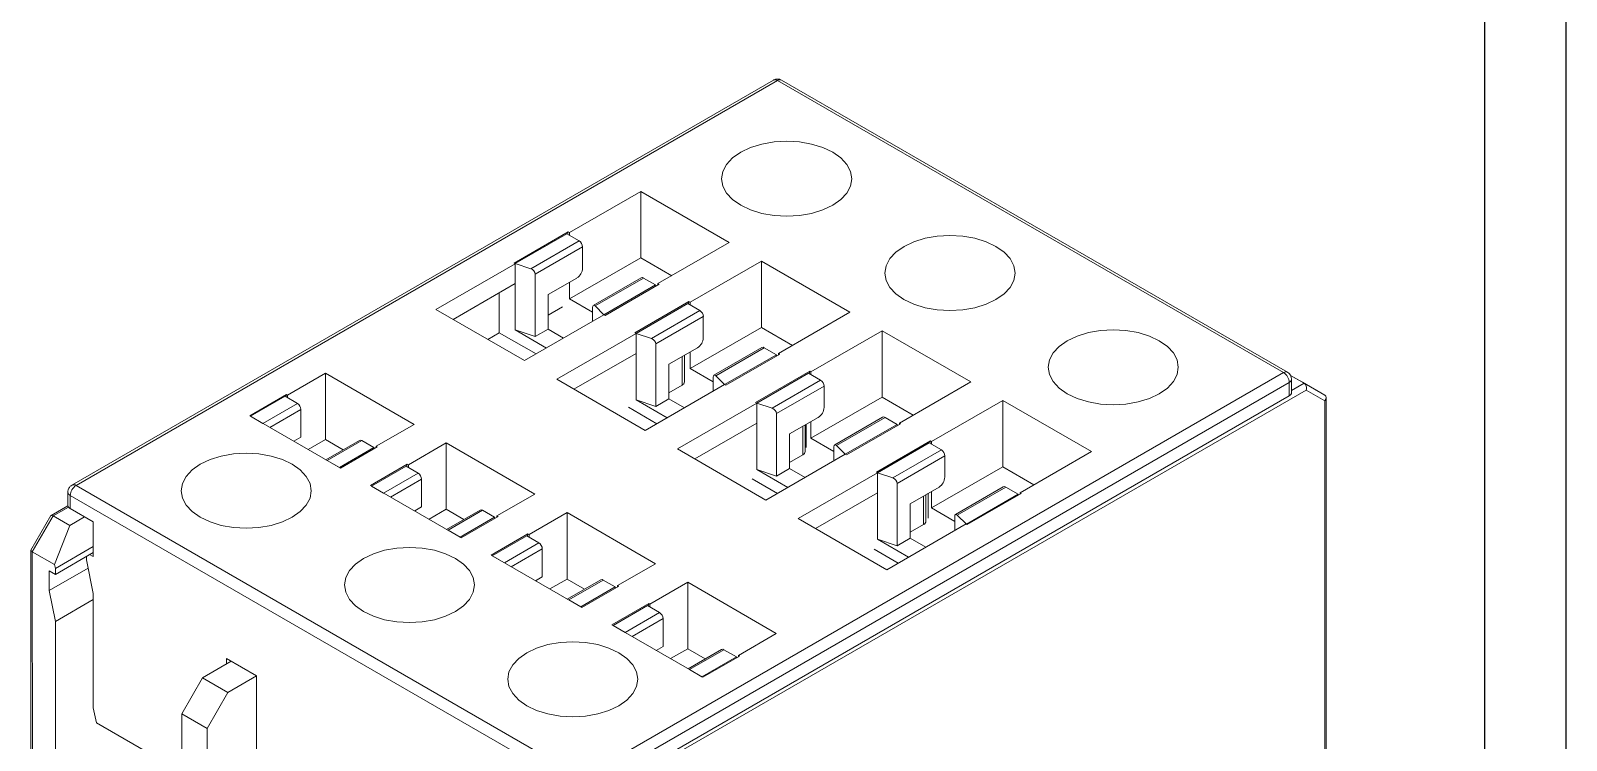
# Model space of a CAD drawing. Header units: millimetres. Extents: x -829 to 2887, y -460 to 1788.
# Drawn here: x 2170.4 to 2264.8, y 1614.9 to 1658.5 of the extents above; entities that cross this region are included whole.
import ezdxf

# ---------------------------------------------------------------- set-up
doc = ezdxf.new("R2010")
doc.units = ezdxf.units.MM
doc.layers.add('FORMATO', color=7, linetype='Continuous')

msp = doc.modelspace()

# ---------------------------------------------------------------- linework, layer by layer
at = {"color": 7, "linetype": 'Continuous', "lineweight": 15}
for p, q in [((2216.086, 1655.466), (2172.95, 1630.561)), ((2216.336, 1655.441), (2173.2, 1630.537)), ((2247.447, 1637.477), (2216.336, 1655.441)), ((2247.697, 1637.502), (2216.586, 1655.466)), ((2203.537, 1646.092), (2207.921, 1648.623)), ((2207.921, 1648.623), (2213.366, 1645.479)), ((2207.921, 1644.541), (2207.921, 1648.623)), ((2200.143, 1644.214), (2203.466, 1646.132)), ((2200.194, 1644.184), (2203.376, 1646.021)), ((2204.138, 1645.581), (2203.376, 1646.021)), ((2203.466, 1646.132), (2203.428, 1645.991)), ((2203.537, 1646.092), (2203.466, 1646.132)), ((2203.537, 1645.928), (2203.537, 1646.092)), ((2204.138, 1645.581), (2201.16, 1643.862)), ((2204.35, 1645.214), (2201.429, 1643.527)), ((2204.35, 1643.908), (2204.35, 1645.214)), ((2213.366, 1645.479), (2208.981, 1642.948)), ((2195.334, 1641.356), (2200.213, 1644.173)), ((2200.143, 1644.214), (2200.213, 1644.173)), ((2200.194, 1644.184), (2201.16, 1643.862)), ((2200.213, 1644.173), (2200.213, 1642.948)), ((2207.921, 1644.541), (2203.537, 1642.009)), ((2209.83, 1643.438), (2207.921, 1644.541)), ((2210.961, 1641.805), (2215.345, 1644.336)), ((2215.345, 1644.336), (2220.79, 1641.192)), ((2215.346, 1640.254), (2215.345, 1644.336)), ((2201.429, 1643.527), (2201.429, 1639.69)), ((2202.229, 1642.274), (2203.996, 1643.295)), ((2203.537, 1642.009), (2203.537, 1643.03)), ((2207.947, 1643.31), (2205.004, 1641.611)), ((2205.114, 1641.573), (2208.097, 1643.295)), ((2208.84, 1642.866), (2208.097, 1643.295)), ((2196.395, 1640.743), (2200.213, 1642.948)), ((2199.223, 1642.377), (2199.224, 1639.927)), ((2200.194, 1640.101), (2200.194, 1642.937)), ((2202.229, 1642.274), (2202.229, 1640.152)), ((2208.84, 1642.866), (2205.658, 1641.029)), ((2209.052, 1642.907), (2205.728, 1640.988)), ((2208.855, 1642.793), (2208.84, 1642.866)), ((2209.052, 1642.907), (2208.981, 1642.948)), ((2208.981, 1642.948), (2208.981, 1642.866)), ((2200.778, 1638.212), (2195.334, 1641.356)), ((2203.113, 1641.519), (2202.229, 1641.009)), ((2203.537, 1642.009), (2204.959, 1641.188)), ((2204.959, 1640.626), (2204.959, 1641.483)), ((2205.114, 1641.573), (2205.658, 1641.029)), ((2207.567, 1639.927), (2210.89, 1641.846)), ((2207.637, 1639.886), (2210.82, 1641.723)), ((2208.579, 1639.572), (2211.562, 1641.294)), ((2211.562, 1641.294), (2210.82, 1641.723)), ((2210.89, 1641.846), (2210.852, 1641.704)), ((2210.961, 1641.805), (2210.89, 1641.846)), ((2210.961, 1641.641), (2210.961, 1641.805)), ((2220.79, 1641.192), (2216.405, 1638.661)), ((2205.658, 1641.029), (2200.778, 1638.212)), ((2205.658, 1641.029), (2205.728, 1640.988)), ((2211.774, 1640.927), (2208.848, 1639.237)), ((2215.346, 1640.254), (2210.961, 1637.722)), ((2211.774, 1639.621), (2211.774, 1640.927)), ((2217.255, 1639.151), (2215.346, 1640.254)), ((2198.516, 1639.518), (2199.224, 1639.927)), ((2201.486, 1638.621), (2199.224, 1639.927)), ((2202.122, 1638.988), (2200.194, 1640.101)), ((2201.429, 1639.69), (2200.194, 1640.101)), ((2201.429, 1639.69), (2202.229, 1640.152)), ((2203.183, 1639.6), (2202.229, 1640.152)), ((2202.758, 1637.069), (2207.637, 1639.886)), ((2207.567, 1639.927), (2207.637, 1639.886)), ((2207.637, 1639.886), (2207.637, 1638.661)), ((2207.638, 1635.804), (2207.637, 1639.886)), ((2207.637, 1639.886), (2208.579, 1639.572)), ((2208.848, 1639.237), (2208.848, 1635.4)), ((2218.385, 1637.518), (2222.77, 1640.049)), ((2222.77, 1640.049), (2228.214, 1636.906)), ((2222.77, 1635.967), (2222.77, 1640.049)), ((2203.819, 1636.456), (2207.637, 1638.661)), ((2209.653, 1637.988), (2211.421, 1639.008)), ((2210.613, 1636.906), (2210.613, 1638.542)), ((2210.961, 1637.722), (2210.961, 1638.743)), ((2215.372, 1639.023), (2212.429, 1637.324)), ((2212.538, 1637.286), (2215.522, 1639.008)), ((2216.264, 1638.579), (2213.082, 1636.742)), ((2216.476, 1638.62), (2213.153, 1636.701)), ((2216.264, 1638.579), (2215.522, 1639.008)), ((2216.279, 1638.506), (2216.264, 1638.579)), ((2216.476, 1638.62), (2216.405, 1638.661)), ((2216.405, 1638.661), (2216.405, 1638.579)), ((2186.212, 1636.089), (2188.545, 1637.436)), ((2188.545, 1637.436), (2193.99, 1634.293)), ((2188.546, 1633.354), (2188.545, 1637.436)), ((2204.311, 1612.573), (2247.447, 1637.477)), ((2209.653, 1637.988), (2209.653, 1635.865)), ((2210.961, 1637.722), (2212.383, 1636.901)), ((2214.991, 1635.64), (2218.315, 1637.559)), ((2215.062, 1635.599), (2218.244, 1637.436)), ((2218.986, 1637.008), (2218.244, 1637.436)), ((2218.315, 1637.559), (2218.277, 1637.417)), ((2218.385, 1637.518), (2218.315, 1637.559)), ((2218.385, 1637.355), (2218.385, 1637.518)), ((2208.203, 1633.925), (2202.758, 1637.069)), ((2248.844, 1636.406), (2203.48, 1610.215)), ((2204.665, 1611.96), (2247.801, 1636.865)), ((2213.082, 1636.742), (2208.203, 1633.925)), ((2210.466, 1636.702), (2209.653, 1636.232)), ((2212.383, 1636.339), (2212.383, 1637.196)), ((2212.538, 1637.286), (2213.082, 1636.742)), ((2213.082, 1636.742), (2213.153, 1636.701)), ((2216.003, 1635.285), (2218.986, 1637.008)), ((2219.198, 1636.64), (2216.272, 1634.951)), ((2219.198, 1635.334), (2219.198, 1636.64)), ((2228.214, 1636.906), (2223.83, 1634.374)), ((2247.801, 1636.048), (2247.801, 1636.865)), ((2248.72, 1636.824), (2247.888, 1637.304)), ((2247.888, 1637.304), (2248.627, 1636.878)), ((2247.947, 1636.252), (2247.947, 1637.069)), ((2248.627, 1636.878), (2249.993, 1636.089)), ((2249.993, 1636.089), (2248.72, 1636.824)), ((2249.993, 1635.743), (2248.844, 1636.406)), ((2183.878, 1634.823), (2186.141, 1636.13)), ((2186.051, 1636.018), (2183.93, 1634.793)), ((2186.813, 1635.579), (2184.691, 1634.354)), ((2186.813, 1635.579), (2186.051, 1636.018)), ((2186.141, 1636.13), (2186.103, 1635.988)), ((2186.212, 1636.089), (2186.141, 1636.13)), ((2186.212, 1635.926), (2186.212, 1636.089)), ((2204.665, 1611.144), (2247.801, 1636.048)), ((2209.547, 1634.701), (2207.638, 1635.804)), ((2208.848, 1635.4), (2207.638, 1635.804)), ((2209.653, 1635.865), (2208.848, 1635.4)), ((2210.607, 1635.314), (2209.653, 1635.865)), ((2210.182, 1632.782), (2215.062, 1635.599)), ((2214.991, 1635.64), (2215.062, 1635.599)), ((2215.062, 1635.599), (2215.062, 1634.374)), ((2215.062, 1631.517), (2215.062, 1635.599)), ((2215.062, 1635.599), (2216.003, 1635.285)), ((2222.77, 1635.967), (2218.385, 1633.436)), ((2224.679, 1634.865), (2222.77, 1635.967)), ((2225.809, 1633.231), (2230.194, 1635.762)), ((2230.194, 1635.762), (2235.638, 1632.619)), ((2230.194, 1631.68), (2230.194, 1635.762)), ((2249.994, 1609.472), (2249.993, 1635.743)), ((2250.082, 1609.768), (2250.081, 1635.937)), ((2189.464, 1631.598), (2183.878, 1634.823)), ((2184.691, 1634.354), (2183.93, 1634.793)), ((2187.025, 1635.211), (2187.025, 1633.497)), ((2208.91, 1634.334), (2207.168, 1635.34)), ((2216.272, 1634.951), (2216.272, 1631.113)), ((2217.077, 1633.701), (2218.845, 1634.721)), ((2222.796, 1634.736), (2219.853, 1633.037)), ((2219.963, 1632.999), (2222.946, 1634.721)), ((2223.688, 1634.293), (2222.946, 1634.721)), ((2193.99, 1634.293), (2191.656, 1632.945)), ((2211.243, 1632.17), (2215.062, 1634.374)), ((2217.077, 1633.701), (2217.077, 1631.578)), ((2218.037, 1632.619), (2218.037, 1634.255)), ((2218.098, 1634.29), (2218.098, 1632.867)), ((2218.385, 1633.436), (2218.385, 1634.456)), ((2223.688, 1634.293), (2220.506, 1632.455)), ((2223.9, 1634.333), (2220.577, 1632.415)), ((2223.703, 1634.22), (2223.688, 1634.293)), ((2223.9, 1634.333), (2223.83, 1634.374)), ((2223.83, 1634.374), (2223.83, 1634.293)), ((2186.6, 1633.252), (2187.025, 1633.497)), ((2188.546, 1633.354), (2187.484, 1632.741)), ((2189.624, 1632.731), (2188.546, 1633.354)), ((2190.622, 1633.307), (2188.563, 1632.118)), ((2188.651, 1632.068), (2190.772, 1633.292)), ((2191.515, 1632.864), (2189.393, 1631.639)), ((2191.727, 1632.905), (2189.464, 1631.598)), ((2191.515, 1632.864), (2190.772, 1633.292)), ((2191.53, 1632.791), (2191.515, 1632.864)), ((2191.727, 1632.905), (2191.656, 1632.945)), ((2191.656, 1632.945), (2191.656, 1632.864)), ((2193.636, 1631.802), (2195.97, 1633.149)), ((2195.97, 1633.149), (2201.414, 1630.006)), ((2195.97, 1629.067), (2195.97, 1633.149)), ((2215.627, 1629.638), (2210.182, 1632.782)), ((2218.385, 1633.436), (2219.807, 1632.615)), ((2219.807, 1632.052), (2219.807, 1632.909)), ((2219.963, 1632.999), (2220.506, 1632.455)), ((2222.415, 1631.353), (2225.739, 1633.272)), ((2222.486, 1631.312), (2225.668, 1633.149)), ((2226.41, 1632.721), (2223.427, 1630.998)), ((2226.41, 1632.721), (2225.668, 1633.149)), ((2225.739, 1633.272), (2225.701, 1633.131)), ((2225.809, 1633.231), (2225.739, 1633.272)), ((2225.809, 1633.068), (2225.809, 1633.231)), ((2188.651, 1632.068), (2189.393, 1631.639)), ((2191.302, 1630.537), (2193.565, 1631.843)), ((2191.373, 1630.496), (2193.495, 1631.721)), ((2194.237, 1631.292), (2193.495, 1631.721)), ((2193.565, 1631.843), (2193.527, 1631.702)), ((2193.636, 1631.802), (2193.565, 1631.843)), ((2193.636, 1631.639), (2193.636, 1631.802)), ((2220.506, 1632.455), (2215.627, 1629.638)), ((2217.89, 1632.415), (2217.077, 1631.945)), ((2220.506, 1632.455), (2220.577, 1632.415)), ((2226.623, 1632.353), (2223.696, 1630.664)), ((2230.194, 1631.68), (2225.81, 1629.149)), ((2226.623, 1631.047), (2226.623, 1632.353)), ((2232.103, 1630.578), (2230.194, 1631.68)), ((2235.638, 1632.619), (2231.254, 1630.087)), ((2194.237, 1631.292), (2192.116, 1630.067)), ((2194.449, 1630.924), (2194.449, 1629.21)), ((2216.335, 1630.047), (2214.774, 1630.948)), ((2216.971, 1630.414), (2215.062, 1631.517)), ((2216.272, 1631.113), (2215.062, 1631.517)), ((2217.077, 1631.578), (2216.272, 1631.113)), ((2218.032, 1631.027), (2217.077, 1631.578)), ((2217.607, 1628.495), (2222.486, 1631.312)), ((2222.415, 1631.353), (2222.486, 1631.312)), ((2222.486, 1631.312), (2222.486, 1630.088)), ((2222.486, 1627.23), (2222.486, 1631.312)), ((2222.486, 1631.312), (2223.427, 1630.998)), ((2172.7, 1630.128), (2172.701, 1629.312)), ((2172.847, 1629.924), (2203.958, 1611.96)), ((2172.847, 1629.924), (2172.847, 1629.108)), ((2173.2, 1630.537), (2204.311, 1612.573)), ((2196.888, 1627.311), (2191.302, 1630.537)), ((2191.373, 1630.496), (2192.116, 1630.067)), ((2201.414, 1630.006), (2199.08, 1628.658)), ((2218.667, 1627.883), (2222.486, 1630.088)), ((2223.696, 1630.664), (2223.696, 1626.826)), ((2224.501, 1629.414), (2226.269, 1630.435)), ((2225.461, 1628.332), (2225.461, 1629.968)), ((2225.605, 1630.051), (2225.605, 1628.532)), ((2225.81, 1629.149), (2225.81, 1630.169)), ((2230.22, 1630.449), (2227.282, 1628.753)), ((2230.37, 1630.434), (2227.392, 1628.715)), ((2231.131, 1629.995), (2227.949, 1628.158)), ((2231.325, 1630.047), (2228.001, 1628.128)), ((2231.131, 1629.995), (2230.37, 1630.434)), ((2231.142, 1629.941), (2231.131, 1629.995)), ((2231.325, 1630.047), (2231.254, 1630.087)), ((2231.254, 1630.087), (2231.254, 1630.006)), ((2172.702, 1629.289), (2171.662, 1628.688)), ((2172.847, 1629.108), (2174.261, 1628.291)), ((2194.025, 1628.965), (2194.449, 1629.21)), ((2195.97, 1629.067), (2194.908, 1628.454)), ((2197.049, 1628.444), (2195.97, 1629.067)), ((2198.047, 1629.02), (2195.987, 1627.831)), ((2196.075, 1627.781), (2198.197, 1629.006)), ((2198.939, 1628.577), (2198.197, 1629.006)), ((2201.06, 1627.515), (2203.394, 1628.863)), ((2203.394, 1628.863), (2208.838, 1625.719)), ((2203.394, 1624.78), (2203.394, 1628.863)), ((2224.501, 1629.414), (2224.501, 1627.291)), ((2225.81, 1629.149), (2227.237, 1628.325)), ((2171.65, 1628.677), (2170.43, 1626.563)), ((2170.513, 1626.454), (2171.786, 1628.659)), ((2171.786, 1628.659), (2172.811, 1628.067)), ((2171.88, 1625.665), (2172.811, 1628.067)), ((2172.811, 1628.067), (2173.731, 1628.597)), ((2174.261, 1628.291), (2174.261, 1626.168)), ((2198.939, 1628.577), (2196.818, 1627.352)), ((2199.151, 1628.618), (2196.888, 1627.311)), ((2198.954, 1628.504), (2198.939, 1628.577)), ((2199.151, 1628.618), (2199.08, 1628.658)), ((2199.08, 1628.658), (2199.08, 1628.577)), ((2223.051, 1625.351), (2217.607, 1628.495)), ((2227.93, 1628.169), (2223.051, 1625.351)), ((2225.315, 1628.128), (2224.501, 1627.659)), ((2227.237, 1627.768), (2227.237, 1628.625)), ((2227.392, 1628.715), (2227.949, 1628.158)), ((2227.93, 1628.169), (2228.001, 1628.128)), ((2196.075, 1627.781), (2196.818, 1627.352)), ((2198.727, 1626.25), (2200.989, 1627.556)), ((2198.797, 1626.209), (2200.919, 1627.434)), ((2201.661, 1627.005), (2199.54, 1625.78)), ((2201.661, 1627.005), (2200.919, 1627.434)), ((2200.989, 1627.556), (2200.952, 1627.415)), ((2201.06, 1627.515), (2200.989, 1627.556)), ((2201.06, 1627.352), (2201.06, 1627.515)), ((2224.395, 1626.128), (2222.486, 1627.23)), ((2223.696, 1626.826), (2222.486, 1627.23)), ((2224.501, 1627.291), (2223.696, 1626.826)), ((2224.501, 1627.291), (2225.456, 1626.74)), ((2170.426, 1626.547), (2170.427, 1599.573)), ((2170.513, 1626.454), (2171.88, 1625.665)), ((2170.515, 1599.51), (2170.513, 1626.454)), ((2174.261, 1626.779), (2171.928, 1625.431)), ((2171.928, 1625.066), (2174.261, 1626.413)), ((2173.837, 1626.168), (2173.837, 1625.962)), ((2174.261, 1626.168), (2174.029, 1626.279)), ((2204.312, 1623.024), (2198.727, 1626.25)), ((2198.797, 1626.209), (2199.54, 1625.78)), ((2201.873, 1626.638), (2201.873, 1624.923)), ((2223.759, 1625.76), (2222.282, 1626.613)), ((2171.539, 1624.066), (2173.941, 1625.453)), ((2171.928, 1625.066), (2171.539, 1625.291)), ((2171.539, 1624.066), (2171.539, 1625.291)), ((2171.88, 1625.665), (2171.928, 1625.431)), ((2171.928, 1625.431), (2171.928, 1625.066)), ((2173.837, 1625.962), (2174.261, 1623.889)), ((2208.838, 1625.719), (2206.505, 1624.372)), ((2201.449, 1624.678), (2201.873, 1624.923)), ((2203.394, 1624.78), (2202.333, 1624.168)), ((2204.473, 1624.157), (2203.394, 1624.78)), ((2205.471, 1624.734), (2203.411, 1623.545)), ((2203.499, 1623.494), (2205.621, 1624.719)), ((2206.363, 1624.29), (2204.242, 1623.065)), ((2206.575, 1624.331), (2204.312, 1623.024)), ((2206.363, 1624.29), (2205.621, 1624.719)), ((2206.378, 1624.217), (2206.363, 1624.29)), ((2206.575, 1624.331), (2206.505, 1624.372)), ((2206.505, 1624.372), (2206.505, 1624.29)), ((2208.484, 1623.228), (2210.818, 1624.576)), ((2210.818, 1624.576), (2216.262, 1621.432)), ((2210.818, 1620.493), (2210.818, 1624.576)), ((2171.539, 1624.066), (2171.928, 1622.165)), ((2174.261, 1623.513), (2171.928, 1622.165)), ((2174.261, 1623.889), (2174.262, 1616.861)), ((2203.499, 1623.494), (2204.242, 1623.065)), ((2206.151, 1621.963), (2208.414, 1623.269)), ((2208.414, 1623.269), (2208.376, 1623.128)), ((2208.484, 1623.228), (2208.414, 1623.269)), ((2208.484, 1623.065), (2208.484, 1623.228)), ((2206.222, 1621.922), (2208.343, 1623.147)), ((2209.085, 1622.718), (2206.964, 1621.493)), ((2209.085, 1622.718), (2208.343, 1623.147)), ((2209.298, 1622.351), (2209.298, 1620.636)), ((2171.928, 1622.165), (2171.928, 1611.844)), ((2211.737, 1618.738), (2206.151, 1621.963)), ((2206.222, 1621.922), (2206.964, 1621.493)), ((2216.262, 1621.432), (2213.929, 1620.085)), ((2208.873, 1620.391), (2209.298, 1620.636)), ((2210.818, 1620.493), (2209.757, 1619.881)), ((2211.897, 1619.87), (2210.818, 1620.493)), ((2212.895, 1620.447), (2210.836, 1619.258)), ((2213.045, 1620.432), (2210.924, 1619.207)), ((2213.806, 1619.992), (2213.045, 1620.432)), ((2182.746, 1619.718), (2180.978, 1618.697)), ((2182.463, 1619.881), (2184.302, 1618.82)), ((2182.463, 1619.554), (2182.463, 1619.881)), ((2213.806, 1619.992), (2211.685, 1618.767)), ((2214, 1620.044), (2211.737, 1618.738)), ((2213.806, 1619.992), (2213.817, 1619.939)), ((2214, 1620.044), (2213.929, 1620.085)), ((2213.929, 1620.085), (2213.929, 1620.003)), ((2179.705, 1616.493), (2180.978, 1618.697)), ((2180.978, 1618.697), (2182.534, 1617.799)), ((2182.534, 1617.799), (2184.302, 1618.82)), ((2184.302, 1618.82), (2184.302, 1611.063)), ((2210.924, 1619.207), (2211.685, 1618.767)), ((2182.534, 1617.799), (2181.261, 1615.594)), ((2174.262, 1616.861), (2174.451, 1615.935)), ((2174.451, 1615.935), (2179.706, 1612.901)), ((2181.261, 1615.594), (2179.705, 1616.493)), ((2179.706, 1606.755), (2179.705, 1616.493)), ((2181.261, 1615.594), (2181.261, 1605.857))]:
    msp.add_line(p, q, dxfattribs=at)
at = {"color": 8, "linetype": 'Continuous', "lineweight": 15}
for p, q in [((2210.466, 1636.702), (2210.466, 1638.457)), ((2248.72, 1636.824), (2247.947, 1636.378)), ((2187.025, 1635.211), (2185.116, 1634.109)), ((2217.89, 1632.415), (2217.89, 1634.17)), ((2194.449, 1630.924), (2192.54, 1629.822)), ((2225.315, 1628.128), (2225.315, 1629.884)), ((2172.735, 1629.206), (2171.786, 1628.659)), ((2201.873, 1626.638), (2199.964, 1625.535)), ((2209.298, 1622.351), (2207.388, 1621.248))]:
    msp.add_line(p, q, dxfattribs=at)
at = {"color": 7, "linetype": 'Continuous', "lineweight": 15, "flags": 128}
for points in [[(2219.73, 1647.766), (2219.124, 1647.478), (2218.432, 1647.265), (2217.682, 1647.133), (2216.901, 1647.089), (2216.121, 1647.133), (2215.37, 1647.265), (2214.679, 1647.478), (2214.073, 1647.766), (2213.575, 1648.116), (2213.206, 1648.515), (2212.978, 1648.948), (2212.901, 1649.399), (2212.978, 1649.849), (2213.206, 1650.282), (2213.576, 1650.682), (2214.073, 1651.032), (2214.679, 1651.319), (2215.371, 1651.532), (2216.121, 1651.664), (2216.902, 1651.708), (2217.682, 1651.664), (2218.432, 1651.532), (2219.124, 1651.319), (2219.73, 1651.032), (2220.227, 1650.682), (2220.597, 1650.282), (2220.825, 1649.849), (2220.901, 1649.399), (2220.825, 1648.948), (2220.597, 1648.515), (2220.227, 1648.116), (2219.73, 1647.766)], [(2229.77, 1641.968), (2229.164, 1641.681), (2228.472, 1641.467), (2227.722, 1641.336), (2226.942, 1641.292), (2226.161, 1641.336), (2225.411, 1641.467), (2224.719, 1641.681), (2224.113, 1641.968), (2223.616, 1642.318), (2223.246, 1642.717), (2223.019, 1643.151), (2222.942, 1643.601), (2223.019, 1644.052), (2223.246, 1644.485), (2223.616, 1644.884), (2224.114, 1645.234), (2224.72, 1645.521), (2225.411, 1645.735), (2226.162, 1645.866), (2226.942, 1645.911), (2227.722, 1645.866), (2228.473, 1645.735), (2229.164, 1645.521), (2229.77, 1645.234), (2230.268, 1644.884), (2230.637, 1644.485), (2230.865, 1644.052), (2230.942, 1643.601), (2230.865, 1643.151), (2230.637, 1642.717), (2230.268, 1642.318), (2229.77, 1641.968)], [(2239.81, 1636.171), (2239.204, 1635.883), (2238.513, 1635.67), (2237.762, 1635.539), (2236.982, 1635.494), (2236.202, 1635.539), (2235.451, 1635.67), (2234.76, 1635.883), (2234.154, 1636.171), (2233.656, 1636.521), (2233.287, 1636.92), (2233.059, 1637.353), (2232.982, 1637.804), (2233.059, 1638.254), (2233.287, 1638.688), (2233.656, 1639.087), (2234.154, 1639.437), (2234.76, 1639.724), (2235.452, 1639.937), (2236.202, 1640.069), (2236.982, 1640.113), (2237.763, 1640.069), (2238.513, 1639.937), (2239.205, 1639.724), (2239.811, 1639.437), (2240.308, 1639.087), (2240.678, 1638.688), (2240.905, 1638.254), (2240.982, 1637.804), (2240.905, 1637.353), (2240.678, 1636.92), (2240.308, 1636.521), (2239.81, 1636.171)], [(2186.494, 1628.577), (2185.888, 1628.29), (2185.196, 1628.076), (2184.446, 1627.945), (2183.665, 1627.9), (2182.885, 1627.945), (2182.135, 1628.076), (2181.443, 1628.29), (2180.837, 1628.577), (2180.34, 1628.927), (2179.97, 1629.326), (2179.742, 1629.759), (2179.666, 1630.21), (2179.743, 1630.66), (2179.97, 1631.094), (2180.34, 1631.493), (2180.837, 1631.843), (2181.444, 1632.13), (2182.135, 1632.344), (2182.885, 1632.475), (2183.666, 1632.519), (2184.446, 1632.475), (2185.197, 1632.344), (2185.888, 1632.13), (2186.494, 1631.843), (2186.992, 1631.493), (2187.361, 1631.094), (2187.589, 1630.66), (2187.666, 1630.21), (2187.589, 1629.759), (2187.361, 1629.326), (2186.991, 1628.927), (2186.494, 1628.577)], [(2196.534, 1622.779), (2195.928, 1622.492), (2195.237, 1622.279), (2194.486, 1622.147), (2193.706, 1622.103), (2192.925, 1622.147), (2192.175, 1622.279), (2191.484, 1622.492), (2190.877, 1622.779), (2190.38, 1623.129), (2190.01, 1623.529), (2189.783, 1623.962), (2189.706, 1624.412), (2189.783, 1624.863), (2190.011, 1625.296), (2190.38, 1625.696), (2190.878, 1626.046), (2191.484, 1626.333), (2192.175, 1626.546), (2192.926, 1626.678), (2193.706, 1626.722), (2194.487, 1626.678), (2195.237, 1626.546), (2195.928, 1626.333), (2196.535, 1626.046), (2197.032, 1625.696), (2197.402, 1625.296), (2197.629, 1624.863), (2197.706, 1624.412), (2197.629, 1623.962), (2197.401, 1623.529), (2197.032, 1623.129), (2196.534, 1622.779)], [(2206.575, 1616.982), (2205.968, 1616.695), (2205.277, 1616.481), (2204.526, 1616.35), (2203.746, 1616.306), (2202.966, 1616.35), (2202.215, 1616.481), (2201.524, 1616.695), (2200.918, 1616.982), (2200.42, 1617.332), (2200.051, 1617.731), (2199.823, 1618.164), (2199.746, 1618.615), (2199.823, 1619.066), (2200.051, 1619.499), (2200.421, 1619.898), (2200.918, 1620.248), (2201.524, 1620.535), (2202.216, 1620.749), (2202.966, 1620.88), (2203.747, 1620.925), (2204.527, 1620.88), (2205.277, 1620.749), (2205.969, 1620.535), (2206.575, 1620.248), (2207.072, 1619.898), (2207.442, 1619.499), (2207.67, 1619.066), (2207.746, 1618.615), (2207.669, 1618.164), (2207.442, 1617.731), (2207.072, 1617.332), (2206.575, 1616.982)]]:
    msp.add_lwpolyline(points, dxfattribs=at)
at = {"color": 8, "linetype": 'Continuous', "lineweight": 15}
for centre, radius, start, end in [((2216.19, 1655.237), 0.251, 54.37685, 114.30362), ((2216.482, 1655.246), 0.244, 64.62451, 126.68654), ((2247.592, 1637.29), 0.237, 63.64405, 127.66701), ((2247.711, 1637.084), 0.237, 292.33186, 356.3564), ((2172.946, 1630.15), 0.246, 184.86171, 246.33879), ((2173.055, 1630.338), 0.246, 53.6623, 115.22366)]:
    msp.add_arc(centre, radius, start, end, dxfattribs=at)
at = {"color": 7, "linetype": 'Continuous', "lineweight": 15}
for centre, radius, start, end in [((2203.889, 1645.193), 0.461, 2.60961, 57.38977), ((2203.582, 1643.942), 0.768, 302.60521, 357.39492), ((2208.009, 1643.172), 0.151, 54.37449, 114.30796), ((2211.314, 1640.906), 0.461, 2.60967, 57.38982), ((2211.007, 1639.656), 0.768, 302.60521, 357.39492), ((2215.434, 1638.886), 0.151, 54.37427, 114.30818), ((2247.033, 1636.83), 0.769, 2.61031, 57.38969), ((2247.447, 1637.069), 0.5, 0.00269, 59.99731), ((2210.37, 1636.926), 0.244, 293.29821, 355.3895), ((2218.738, 1636.619), 0.461, 2.60955, 57.38989), ((2186.564, 1635.19), 0.461, 2.60961, 57.38977), ((2247.704, 1636.272), 0.244, 293.31128, 355.37697), ((2218.431, 1635.369), 0.768, 302.60521, 357.39492), ((2222.858, 1634.599), 0.151, 54.37419, 114.30826), ((2190.684, 1633.17), 0.151, 54.37449, 114.30796), ((2226.162, 1632.332), 0.461, 2.6095, 57.38989), ((2217.794, 1632.639), 0.244, 293.34717, 355.34075), ((2193.988, 1630.903), 0.461, 2.60967, 57.38982), ((2225.855, 1631.082), 0.768, 302.60521, 357.39492), ((2173.615, 1629.889), 0.768, 122.606, 177.39425), ((2230.282, 1630.312), 0.151, 54.37471, 114.30798), ((2172.951, 1629.337), 0.251, 185.69179, 245.6183), ((2198.109, 1628.883), 0.151, 54.37427, 114.30818), ((2225.218, 1628.352), 0.244, 293.29875, 355.38931), ((2201.413, 1626.617), 0.461, 2.60955, 57.38989), ((2205.533, 1624.596), 0.151, 54.37419, 114.30826), ((2208.837, 1622.33), 0.461, 2.6095, 57.38989), ((2212.957, 1620.309), 0.151, 54.37471, 114.30798)]:
    msp.add_arc(centre, radius, start, end, dxfattribs=at)
for centre, major_axis, ratio, start_param, end_param in [((2201.16, 1643.617), (0.227, -0.207), 0.697851, 0.568175, 2.138971), ((2205.114, 1641.328), (-0.101, 0.287), 0.410685, 5.574515, 7.145311), ((2208.579, 1639.327), (0.227, -0.207), 0.697851, 0.568175, 2.138971), ((2212.538, 1637.041), (-0.101, 0.287), 0.410685, 5.574515, 7.145311), ((2248.632, 1636.528), (0, 0.32), 0.7174, 4.319632, 5.890429), ((2249.781, 1635.865), (0.277, 0.16), 0.717434, 5.10499, 6.675786), ((2216.003, 1635.04), (0.227, -0.207), 0.697851, 0.568175, 2.138971), ((2219.963, 1632.754), (-0.101, 0.287), 0.410685, 5.574515, 7.145311), ((2223.427, 1630.753), (0.227, -0.207), 0.697851, 0.568175, 2.138971), ((2171.874, 1628.464), (0.219, -0.219), 0.317765, 2.271254, 3.226533), ((2227.392, 1628.47), (-0.101, 0.287), 0.410685, 5.574515, 7.145311), ((2170.726, 1626.475), (0.299, -0.08), 0.317888, 3.056612, 4.01189)]:
    msp.add_ellipse(centre, major_axis=major_axis, ratio=ratio, start_param=start_param, end_param=end_param, dxfattribs=at)
for points, knots in [([(2216.584, 1655.459), (2216.546, 1655.481), (2216.455, 1655.532), (2216.292, 1655.538), (2216.161, 1655.51), (2216.101, 1655.471), (2216.088, 1655.463)], [0, 0, 0, 0, 0.25101, 0.59093, 0.91343, 1, 1, 1, 1]), ([(2172.954, 1630.555), (2172.916, 1630.533), (2172.827, 1630.48), (2172.741, 1630.342), (2172.699, 1630.215), (2172.703, 1630.144), (2172.704, 1630.129)], [0, 0, 0, 0, 0.248512, 0.589498, 0.913006, 1, 1, 1, 1])]:
    msp.add_open_spline(points, degree=3, knots=knots, dxfattribs=at)
at = {"layer": 'FORMATO'}
for p, q in [((2264.839, 1487.113), (2264.839, 1784.113)), ((2259.839, 1492.113), (2259.839, 1774.113))]:
    msp.add_line(p, q, dxfattribs=at)

doc.saveas('drawing.dxf')
